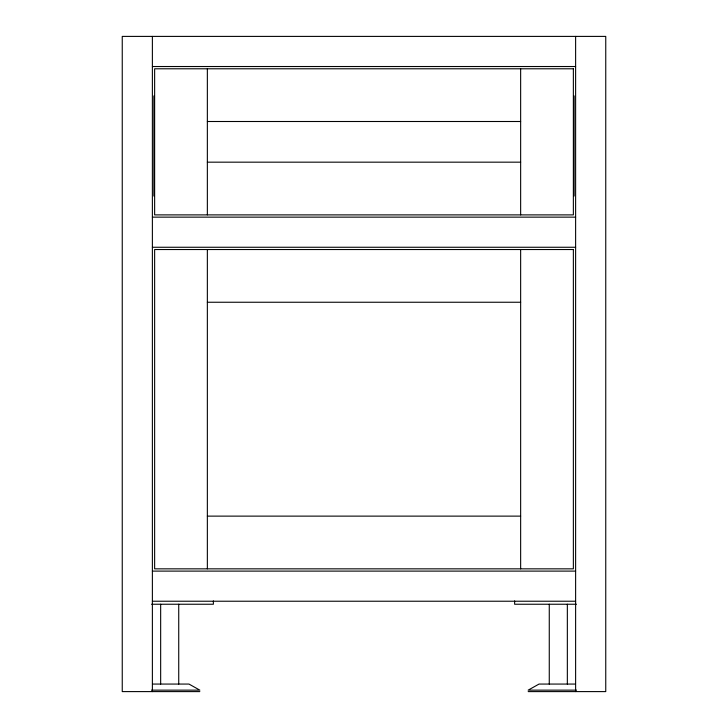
<?xml version="1.0" encoding="UTF-8"?>
<svg xmlns="http://www.w3.org/2000/svg" width="728" height="728" viewBox="0 0 728 728"><rect width="100%" height="100%" fill="white"/><g stroke="black" fill="none" stroke-linecap="round" stroke-linejoin="round"><path stroke-width="1.09" d="M152.38 66.521L575.62 66.521M207.353 121.503L520.647 121.503M207.353 162.171L520.647 162.171M152.38 217.144L575.62 217.144M152.38 247.265L575.62 247.265M207.353 302.247L520.647 302.247M207.353 516.125L520.647 516.125M152.38 571.107L575.62 571.107M152.38 601.228L575.62 601.228M151.561 604.24L213.377 604.24L213.377 600.918M576.44 604.24L514.623 604.24L514.623 600.918M153.007 684.065L188.971 684.065L199.827 690.144L151.515 690.144M574.993 684.065L539.029 684.065L528.173 690.144L576.485 690.144M199.827 691.6L122.249 691.6L122.249 36.4L605.751 36.4L605.751 691.6L528.173 691.6M575.62 36.4L575.62 691.6M574.119 95.896L574.119 196.059M567.34 604.24L567.34 684.065M549.267 604.24L549.267 684.065M520.647 68.787L520.647 214.887M520.647 249.531L520.647 568.841M207.353 68.787L207.353 214.887M207.353 249.531L207.353 568.841M178.733 604.24L178.733 684.065M160.661 604.24L160.661 684.065M153.881 95.896L153.881 196.059M152.38 36.4L152.38 691.6M573.364 68.787L154.636 68.787L154.636 214.887L573.364 214.887L573.364 68.787M573.364 249.531L154.636 249.531L154.636 568.841L573.364 568.841L573.364 249.531"/></g></svg>
